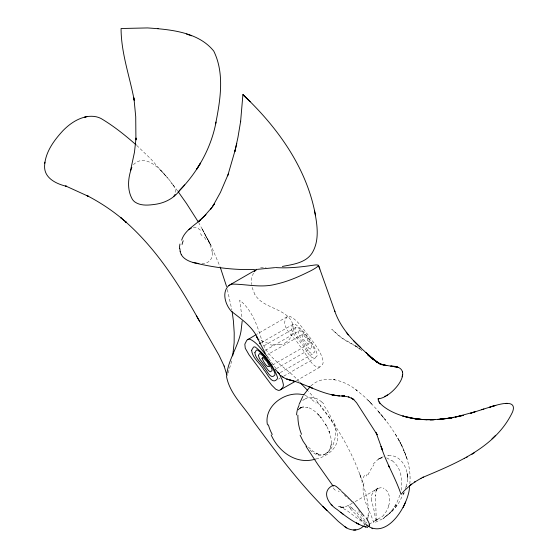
<?xml version="1.0" encoding="UTF-8"?>
<svg xmlns="http://www.w3.org/2000/svg" width="558" height="558" viewBox="0 0 558 558"><rect width="100%" height="100%" fill="white"/><g stroke="black" fill="none" stroke-linecap="round" stroke-linejoin="round"><path stroke-width="0.42" stroke-dasharray="2.79 2.09" d="M175.714 192.329C176.049 188.088 172.861 184.768 170.525 181.594M293.117 329.025C293.801 309.774 266.194 309.655 256.603 296.961A12.708 8.168 65.4 0 1 254.922 294.575M409.844 483.8C411.337 467.66 405.785 451.715 397.666 437.974L402.234 446.609L401.851 445.758L407.124 459.108L403.685 449.748L404.076 450.731M401.188 490.154L401.788 482.307L400.735 474.516M364.011 482.9C360.043 497.317 370.031 509.838 373.797 523.013L381.728 519.247A43.405 39.555 53.4 0 0 382.767 518.654L391.5 511.791M406.091 486.646C411.204 473.442 402.73 452.97 386.471 455.767M231.758 360.984L227.434 375.395M405.471 488.829L406.175 486.255L405.771 487.713M388.633 505.918C390.6 499.842 389.889 491.214 383.423 488.187M292.371 333.133L289.86 338.72A20.848 16.914 45.7 0 1 286.533 342.033M367.185 520.523C371.007 504.711 364.235 488.48 359.554 473.547L361.368 478.659C350.026 446.26 331.417 416.575 308.344 391.249M404.152 492.623L398.579 503.274L391.695 511.595M404.09 492.749L403.546 494.13L404.278 492.289M366.348 476.065L367.164 474.272M366.146 522.769L362.923 526.654L364.744 524.813M253.416 273.05L251.749 277.87L251.581 284.587M396.096 504.634L393.376 508.833M325.774 453.689C329.283 451.757 330.964 447.621 331.264 443.784L330.573 447.383C332.777 439.334 329.443 431.027 325.53 424.073L327.009 426.814L321.854 418.709L317.739 413.917L321.471 418.123C317.586 413.52 313.059 408.791 307.039 407.173L307.625 407.326L302.471 407.117L303.461 406.894L299.813 408.191L302.485 406.97L299.053 408.951L301.466 407.242L300.713 407.779M328.683 451.122L329.443 449.964M367.366 525.141L366.871 525.58L367.345 525.155L354.623 510.033M391.849 510.779C387.182 516.234 375.82 524.346 390.223 512.614M133.439 164.68C144.794 153.143 159.435 168.139 167.086 177.311M298.816 409.391L298.251 409.99L299.786 408.435M393.55 509.677L389.693 513.486M287.321 316.623C278.233 326.688 295.545 337.255 299.325 345.493C304.375 348.903 314.196 375.325 322.531 364.444A7.659 4.422 60 0 0 323.117 361.361C321.241 351.442 314.147 343.526 308.497 335.491C302.792 328.836 298.056 320.487 290.027 316.379A7.449 4.304 60 0 0 287.321 316.623L256.547 334.388M293.229 324.226C287.419 331.11 298.474 337.946 301.271 343.568C305.282 346.267 310.422 363.105 316.818 356.255A5.134 2.964 60 0 0 317.209 354.19C313.24 342.473 304.787 331.543 295.043 324.059A4.994 2.881 60 0 0 293.229 324.226L261.709 342.424M296.061 327.281C291.534 332.652 300.155 337.981 302.338 342.368C305.638 344.935 309.23 357.078 314.461 352.265A4.004 2.309 60 0 0 314.768 350.654C311.671 341.517 305.08 332.993 297.484 327.155A3.892 2.246 60 0 0 296.061 327.281L263.041 346.351M299.151 330.845L298.146 332.938L299.646 336.195L308.7 348.094L310.492 348.869L311.657 347.836A2.72 1.569 60 0 0 311.866 346.741C309.76 340.526 305.282 334.73 300.113 330.755A2.651 1.528 60 0 0 299.151 330.845L265.378 350.34M302.338 334.542C301.104 337.074 306.754 344.739 309.09 343.721A1.472 0.851 60 0 0 309.209 343.128L306.774 338.664L302.854 334.5A1.43 0.823 60 0 0 302.338 334.542L267.812 354.476M310.925 385.927C324.072 373.469 344.788 380.41 357.106 390.6L354.783 388.863M379.97 517.901L368.559 524.576M303.81 399.702L306.237 398.307M272.66 364.981L308.679 344.188M276.37 368.629L310.897 348.701M280.318 372.605L313.338 353.542M278.602 379.119L280.102 378.254M283.855 376.085L315.375 357.887M296.368 380.744L320.383 366.878M352.217 503.33L345.046 507.006L345.416 506.908L340.617 507.229L343.707 507.257L338.58 506.629L341.956 507.25L340.687 507.041L347.327 510.786L367.276 525.845M355.23 501.586L377.773 488.508L375.625 490.098L377.194 488.815L376.169 489.819L377.731 488.048L376.169 490.21L376.769 489.122L375.904 491.807L375.499 496.055L375.527 495.581L376.252 520.244M383.227 456.702L377.996 459.436L374.027 463.245A30.53 20.409 -65.9 0 0 373.19 464.179M325.781 453.682C322.831 455.544 319.071 454.875 316.121 453.361L319.811 454.658M375.618 520.377L377.968 519.142L375.618 520.377L374.474 512.125L371.516 500.289M379.496 458.516L383.855 457.455M316.072 458.976C327.476 456.723 339.836 446.867 337.395 434.033C334.758 423.382 327.281 414.796 320.383 406.552M260.586 267.784L266.124 267.233M279.495 344.704L272.855 344.405M193.368 227.65L195.963 227.762L198.934 228.878M201.912 263.634C208.141 264.171 213.561 258.584 212.291 252.362M387.594 455.558L388.71 455.495M334.828 379.852L333.551 379.628L335.797 380.026M268.307 343.351L263.02 341.37L259.331 339.069M386.617 457.881L392.204 460.908M305.073 395.315L312.236 399.096M318.583 454.372L313.059 451.373L307.521 446.323M359.77 348.876L361.842 350.431L355.097 345.855L344.223 339.85L337.869 335.002L331.773 329.241L341.468 337.702L359.087 347.955M355.111 345.821L359.805 348.896M339.236 491.717L338.225 490.977M355.446 389.365L364.848 397.059L372.214 404.557L367.638 399.8C380.256 412.557 391.737 426.682 400.212 442.557L399.835 441.824L402.234 446.609M345.276 496.013L346.162 496.704M321.722 402.025L320.55 401.062A26.052 20.214 79.5 0 0 316.177 398.405L312.857 397.408L310.157 397.31A19.188 15.094 85.4 0 0 306.237 398.321M366.969 525.587L367.359 525.929M347.948 498.196L348.834 498.985M310.018 450.118C329.178 468.308 341.154 434.661 333.154 420.021M136.731 145.429L150.772 158.863L168.293 178.79M362.386 521.074L349.406 507.822M299.2 381.728C287.858 368.273 269.305 360.21 262.672 343.191C257.915 327.56 253.018 310.82 239.696 300.134L242.151 318.597M160.711 170.295L167.491 177.814M268.726 358.459L275.819 368.28M177.674 191.038L171.738 183.17L174.403 187.063M365.685 521.751L366.439 522.811M364.953 520.67L358.641 510.696M204.988 234.876L207.75 239.556L201.71 228.124L210.826 245.381L207.841 239.528M395.364 434.215L398.035 438.574M198.599 222.489L210.917 245.199L220.047 266.689M254.894 294.603L252.042 287.335M208.26 240.331L211.984 250.354M208.657 241.14L209.403 242.758M227.371 289.546L231.877 310.053M316.867 402.116A44.277 30.474 46.1 0 1 320.843 406.175M311.915 399.73A33.166 23.199 46.4 0 1 316.009 403.148M302.68 400.588A19.195 15.164 85 0 1 303.803 399.688M321.764 401.941A33.452 25.787 78.7 0 1 325.063 405.275M324.331 406.259A38.209 29.281 78.2 0 1 332.052 420.495M361.975 482.537A36.158 32.35 -63.6 0 1 364.458 475.235M368.085 474.719A37.63 24.329 -66.1 0 1 373.804 464.954M392.281 460.775A24.705 20.869 87.9 0 1 400.93 474.446M399.737 495.106A42.262 36.563 86.6 0 1 390.049 512.39M383.988 515.006A23.938 22.878 38.1 0 1 380.026 517.991M388.696 505.939A19.844 17.737 -78.3 0 1 383.765 514.776M378.582 488.313A7.84 7.4 -69.9 0 1 383.458 488.069M374.23 490.873A12.241 11.334 -55.5 0 1 378.561 488.236M371.656 495.239A9.151 8.684 -56.9 0 1 374.432 491.117M371.586 500.261A9.702 9.626 -54.5 0 1 371.523 495.197M345.437 495.936A36.158 2.358 38.1 0 1 344.467 495.099M335.316 490.238A37.63 7.84 20.9 0 1 332.261 486.478M333.914 487.036A30.53 5.761 22.2 0 1 333.761 486.848M357.908 512.063A23.938 1.444 66.3 0 1 358.048 512.404M359.589 518.654A19.844 0.349 42.6 0 1 363.16 522.037M350.577 508.645A7.84 0.9 45.2 0 1 348.862 506.399M348.478 506.022A12.241 1.897 39.8 0 1 348.799 505.262M350.026 506.678A9.151 1.66 43.3 0 1 352.258 508.185M351.721 507.892A9.702 2.748 53.4 0 1 354.337 510.703M286.547 342.054A22.076 17.912 49 0 1 284.196 343.421A20.855 16.907 48.3 0 1 279.523 344.795M272.981 345.283A34.701 25.131 35.1 0 1 268.286 344.265M293.334 329.067A34.715 29.162 20.7 0 1 292.469 333.161M204.395 237.157A13.727 2.225 62.8 0 1 206.523 240.937M200.329 233.544A23.408 10.26 71.6 0 1 202.819 237.004M198.871 229.087A25.026 16.154 -85.2 0 1 200.427 230.217M168.586 179.013A11.997 0.565 50.6 0 1 171.118 182.222M211.859 250.333A26.372 17.891 31.8 0 1 212.179 252.335M407.319 475.96L407.305 479.043L407.319 475.96M368.301 515.501L367.896 518.082L368.301 515.501M376.266 490.294L376.106 490.873L376.483 489.666L376.28 490.252M376.573 489.464L376.42 489.854L376.741 489.08L376.573 489.464M396.975 505.513L395.315 507.647L396.975 505.513M327.825 452.133L326.849 452.998L327.818 452.154M380.124 458.23L378.484 459.108L381.316 457.602L380.124 458.23M376.748 519.805L376.183 520.091L376.748 519.805M341.112 507.11L340.31 506.887L341.566 507.215L341.112 507.11M366.557 525.245L365.86 524.673L366.571 525.259M382.948 416.868L377.71 410.723L385.585 420.286L382.948 416.868M329.499 432.548L328.941 431.083L329.485 432.527M407.18 474.091L407.117 473.456L407.34 476.546L407.18 474.091"/><path stroke-width="0.84" d="M378.868 401.767L379.928 403.225L378.171 399.974L378.77 398.363L378.031 398.935L379.3 398.363L378.457 398.684C391.73 398.245 418.144 366.397 390.76 366.041L397.198 367.157L382.662 364.806L386.785 365.546L380.486 364.046L381.407 364.395L378.157 362.93L382.063 364.82M136.089 144.85C125.104 135.169 113.553 125.927 100.942 118.456C97.259 116.538 93.019 116.015 88.924 116.371C78.831 117.501 70.029 123.464 63.068 130.558C53.993 140.365 45.198 152.222 44.584 166.068C44.103 178.288 56.609 184.014 66.66 186.351L65.635 185.96L88.666 196.451L87.09 195.621C101.207 202.993 114.529 211.921 126.443 222.509L125.669 221.84C156.965 249.51 179.509 285.201 199.631 321.408M242.179 321.024L241.063 330.887C238.364 346.839 227.357 360.621 226.59 376.88C229.945 394.401 244.753 407.019 253.709 421.702C276.419 452.643 299.569 483.521 326.932 510.556L322.88 506.483L338.357 521.458L344.628 526.536M409.607 486.353C409.154 502.932 389.072 538.24 368.573 526.445M232.7 355.92L234.144 342.696L234.214 332.826L233.432 321.164L232.142 311.699M44.717 163.368L44.919 162.176M215.632 123.792C220.291 100.224 224.804 73.51 213.749 51.078C198.355 31.904 170.309 29.49 147.563 27.928L121.072 28.521C121.121 53.17 129.707 76.334 134.213 100.252L133.781 97.734L133.913 98.564M402.123 376.817L402.618 374.411M236.773 143.308L234.939 151.253L237.98 137.212L240.665 121.177L240.589 121.749L242.911 94.658C277.347 127.022 307.012 168.042 315.465 215.43M234.939 151.253L235.26 149.83L227.713 175.812M216.051 122.042C211.168 147.8 197.999 171.473 179.836 190.222C173.929 198.397 164.687 203.105 154.838 204.381C148.295 205.295 140.797 206 135.029 202.087A11.997 11.293 88 0 1 132.469 199.471C126.819 189.922 127.97 177.339 131.834 167.407M130.635 170.127L134.471 152.201L136.033 138.028L135.929 139.884L135.72 116.699L134.059 99.359M299.032 404.473L302.889 396.285M228.557 173.454L220.459 192.35L212.919 206.014L214.495 203.775L210.415 209.508L211.984 207.36L204.249 216.19L198.627 221.526L200.169 220.082C193.514 226.136 184.482 230.949 181.65 240.149M403.127 507.529L405.603 502.123M299.018 405.394L297.798 408.365A25.828 21.148 81.6 0 0 296.57 414.915M175.107 194.379L173.698 196.451M341.098 490.419C338.936 489.359 335.344 484.358 333.056 485.69M303.775 394.806L310.15 386.638M254.267 271.753L255.794 270.128M178.49 191.659L184.698 184.893M362.923 526.654C357.985 531.404 349.803 530.818 344.607 526.522L346.811 527.903M420.488 478.583L423.327 477.097L422.657 477.446C456.674 463.084 495.957 447.37 512.663 411.72C517.866 397.31 495.113 405.631 489.805 407.103L495.811 405.373L491.786 406.503M495.664 435.268L491.975 438.874M204.249 216.19L205.951 214.572L198.627 221.526M255.801 334.821L246.831 340.24L244.836 344.153L245.248 348.227L248.931 354.637L271.586 385.041L275.764 389.226L278.282 390.363L279.467 390.328L295.614 381.177M280.604 389.847L282.753 387.405A7.659 4.422 60 0 0 283.338 384.322L282.285 380.033L278.958 373.302M228.822 285.57C222.035 291.695 224.881 302.652 229.645 309.181A12.646 5.971 56.7 0 0 231.521 311.406C241.021 318.953 251.295 325.67 257.022 336.858M188.632 229.715L191.345 228.145M471.942 454.289L474.656 452.559M333.112 485.3C320.571 491.249 328.502 504.258 336.948 509.405C345.772 516.227 354.818 523.592 365.602 526.947L365.218 526.878L367.631 527.052M229.352 285.194L256.973 269.249A28.974 17.807 54.8 0 0 255.815 270.149M259.456 343.721L260.956 342.856M421.116 478.255L414.803 481.966L415.215 481.7L409.342 485.941L411.699 484.086L404.452 490.524L401.049 494.409C395.58 477.892 386.227 463 381.03 446.365L382.558 450.445L376.106 432.687L377.187 434.759L356.646 402.834L353.918 399.779L351.317 397.966L353.04 399.054L348.631 396.926L348.994 397.038L342.828 395.873M464.27 458.648L464.744 458.39M466.69 457.337L467.172 457.079M386.722 395.357L387.664 394.89M384.622 396.396L385.515 395.957M492.017 406.433L470.68 413.206L475.046 411.818L455.007 417.168L463.37 415.375L447.146 418.577L453.298 417.551L438.637 419.504L451.561 417.963L437.381 419.504L442.668 419.1L430.106 419.762L434.863 419.63L423.808 419.616L433.65 419.728L423.013 419.532L413.722 418.577L421.45 419.442L412.843 418.402L409.6 417.803L416.645 418.967L402.771 416.024L408.986 417.67C398.342 415.152 386.98 410.618 379.845 403.113M481.645 409.684L483.905 408.965M85.144 117.068L84.697 117.187L86.867 116.65M315.333 459.136C296.361 464.905 278.616 451.785 271.174 434.954M282.376 266.438C292.838 264.45 305.582 262.964 311.985 253.22C319.839 240.533 317.237 224.462 314.503 210.659M231.933 284.106C246.357 284.099 261.046 288.074 275.429 284.301C286.896 281.832 297.784 277.214 308.253 272.011C311.81 270.393 325.481 263.271 313.143 265.245C300.664 267.087 288.047 268.482 275.415 267.547M274.675 267.666L257.65 269.319M366.955 527.087L367.443 527.066M353.577 530.1L355.899 529.995M506.552 403.392L507.382 403.378M254.574 269.437C233.879 270.232 213.17 267.463 193.096 262.504C188.541 261.165 183.728 258.968 181.28 254.671M344.663 395.999L341.817 395.88L344.649 396.047C323.905 396.592 306.461 383.388 286.763 379.119L294.143 381.17M422.26 419.476L427.142 419.721L418.388 419.197M157.572 28.451L158.095 28.479M198.92 263.564L193.096 262.504M290.104 380.096L285.361 378.554L282.32 376.727M304.012 394.973C286.47 389.868 263.411 405.603 267.463 424.931M372.702 528.719L371.844 528.447M363.516 526.382L364.228 526.606M191.478 35.81L186.484 34.017M363.711 526.417L364.437 526.675M311.776 387.873L312.327 388.103L308.421 386.478M381.428 364.507L375.778 361.382L379.824 363.914L371.44 357.497L377.515 362.512L374.376 359.987M357.943 523.781L359.031 524.346L356.416 522.944L357.636 523.62M283.652 377.633L280.695 375.408M340.519 512.23L341.266 512.802M342.068 513.416L343.449 514.476M353.918 399.779L353.095 399.103M370.917 357.552L373.755 359.924M371.042 357.664L372.667 359.017M373.532 359.736L370.756 357.378L372.019 358.459M318.869 266.382L334.905 311.497L334.702 311.008C341.775 331.564 358.334 346.141 374.551 360.133M126.443 222.509L120.395 217.334L121.253 218.08M370.303 357.001L367.813 354.867L372.737 359.073M371.614 357.615L365.964 352.496M360.852 347.697L353.402 340.54M331.082 504.286L332.491 505.625M300.33 382.851L307.305 390.098M277.814 372.451L279.418 374.153L275.199 369.27M353.04 502.047L364.025 516.024M266.766 355.927C261.716 350.089 257.391 342.835 250.256 339.341A7.449 4.304 60 0 0 247.543 339.592M306.837 446.658L303.127 441.259L300.113 435.177M267.254 356.562L268.231 357.824M346.26 332.289L348.332 334.995M178.162 191.701L186.463 203.405L198.188 221.791M333.035 485.962L317.572 464.075L306.042 446.442M256.638 336.767L258.068 339.229L256.568 336.655M196.507 315.933L218.959 355.167L224.17 366.139M258.012 339.138L265.266 353.367M388.947 466.369L389.254 467.018L388.542 465.518M220.326 267.442L226.562 286.491M318.437 265.196L319.811 269.04M224.093 365.971L226.771 374.697M368.978 524.876L368.971 526.606A43.405 3.543 62.7 0 1 368.838 526.578M180.129 251.33L179.941 248.729M272.283 434.473A38.558 33.278 42.9 0 1 268.398 424.826M301.536 434.319A36.744 28.109 80.1 0 1 297.881 415.117M341.58 491.438A24.705 4.059 45.3 0 1 352.447 501.991M366.174 517.915A42.262 5.692 46.9 0 1 369.57 525.49M228.885 285.682A29.19 15.331 67.6 0 1 231.905 284.043M182.061 244.467A25.368 20.241 -72.5 0 1 183.184 240.77M181.336 254.643A10.916 10.728 45.8 0 1 180.178 251.323M179.46 248.735A21.936 21.595 -57.8 0 1 179.983 244.027M251.637 350.25C252.321 358.25 260.384 363.286 264.039 370.052C267.08 373.03 271.83 385.299 277.04 379.224A5.134 2.964 60 0 0 277.431 377.159C273.462 365.441 265.015 354.511 255.264 347.027A4.994 2.881 60 0 0 253.451 347.188L251.637 350.25M254.873 352.635C255.404 358.878 261.695 362.805 264.548 368.078C266.919 370.4 270.623 379.97 274.682 375.234A4.004 2.309 60 0 0 274.989 373.623C271.899 364.486 265.308 355.955 257.705 350.117A3.892 2.246 60 0 0 256.289 350.25L254.873 352.635M258.41 355.432L259.435 358.536L268.433 370.554L270.295 371.844L271.886 370.798A2.72 1.569 60 0 0 272.088 369.703C269.988 363.488 265.503 357.692 260.335 353.723A2.651 1.528 60 0 0 259.372 353.807L258.41 355.432M262.044 358.382C263.425 361.068 266.222 367.464 269.319 366.683A1.472 0.851 60 0 0 269.43 366.09L267.003 361.626L263.083 357.462A1.43 0.823 60 0 0 262.56 357.511L262.044 358.382M199.415 164.868L196.381 169.681L200.51 163.145L199.415 164.868M378.659 398.6L378.157 398.935L378.694 398.6M506.769 403.385L505.911 403.427L506.769 403.385M339.585 395.817L335.658 395.455L339.585 395.817M336.314 395.531L331.94 394.848L336.314 395.531M398.405 367.541L396.787 367.045L398.405 367.541M246.545 98.131L242.911 94.658L250.263 101.744L246.545 98.131M402.52 371.921L402.409 371.398L402.52 371.921"/></g></svg>
